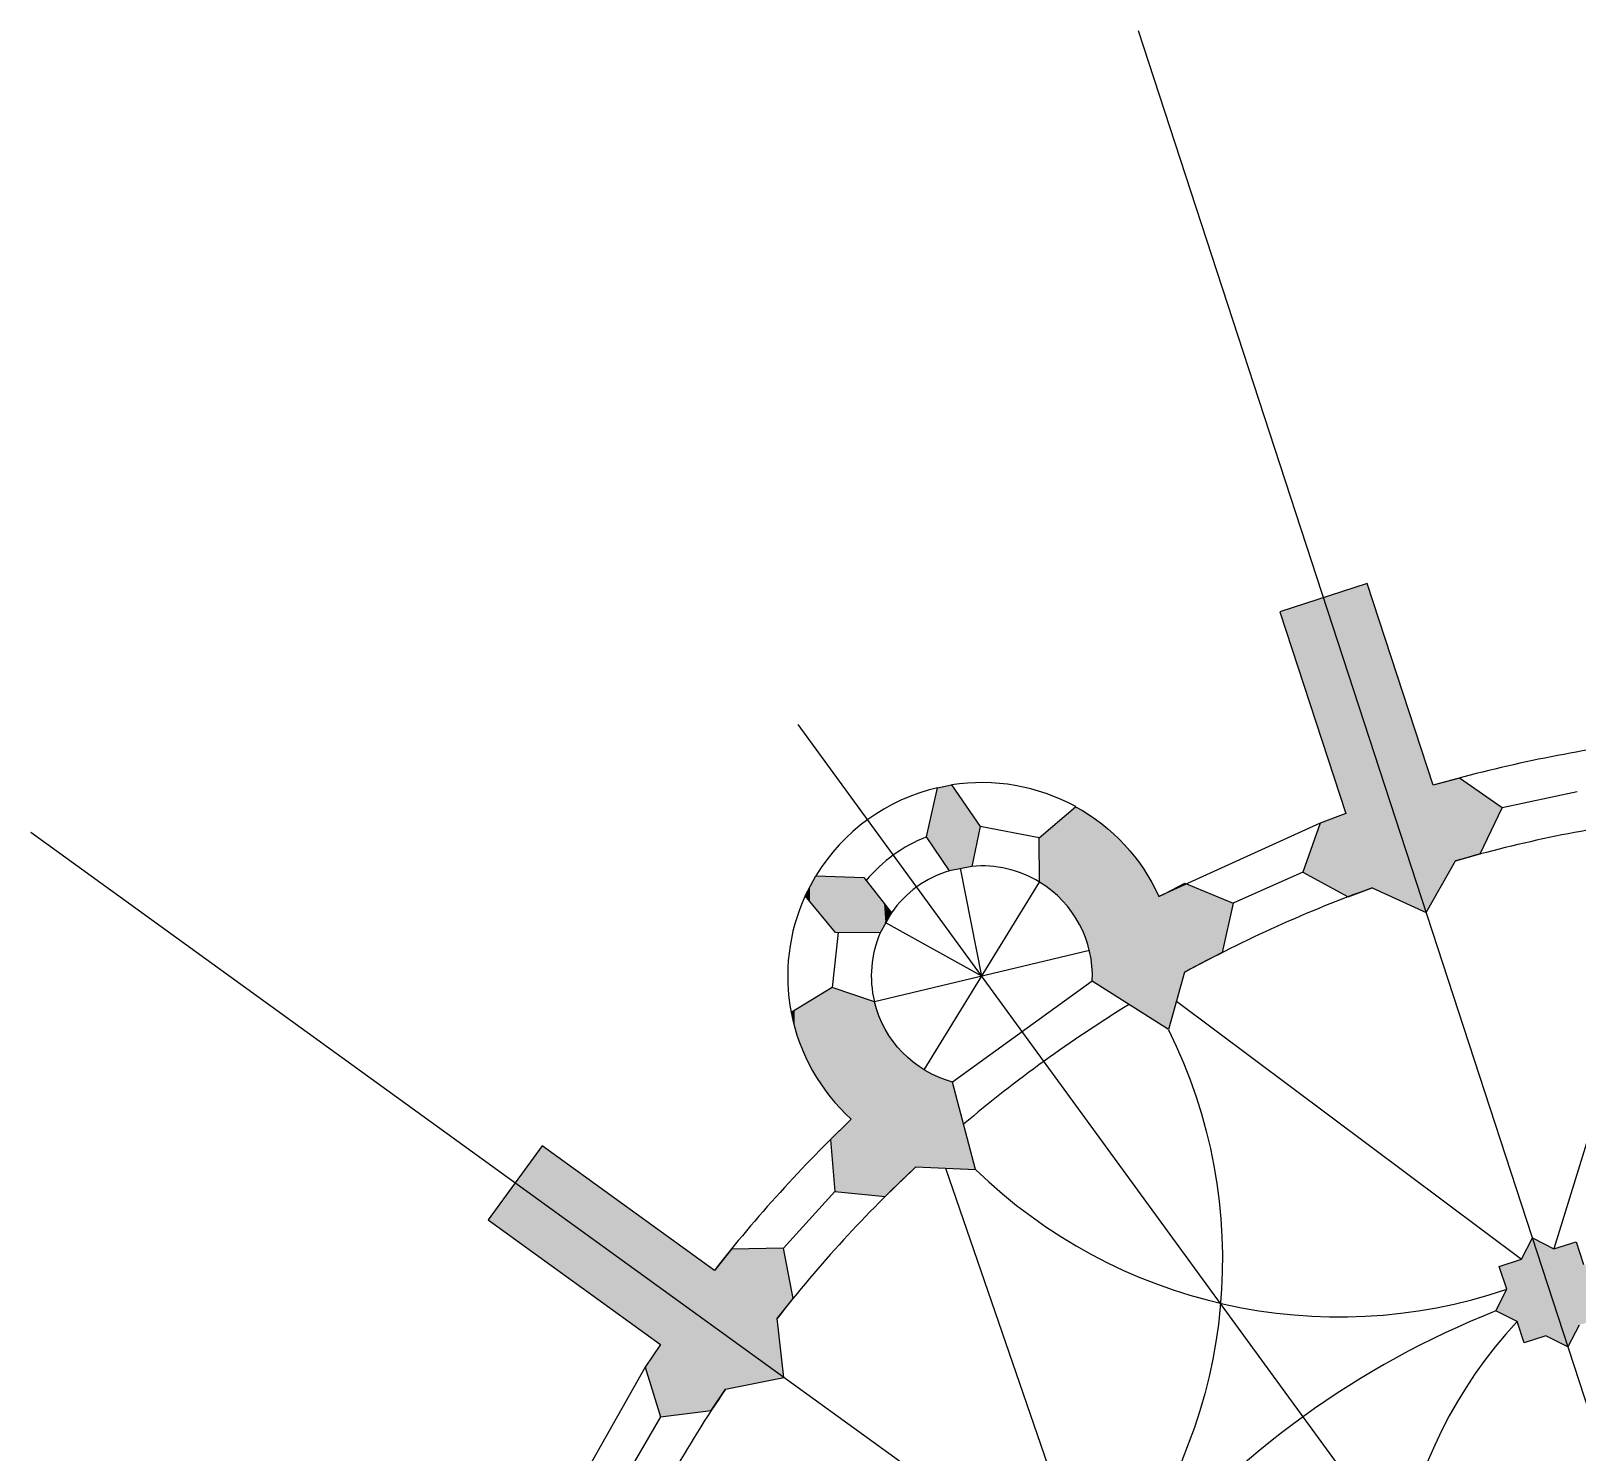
# Model space of a CAD drawing. Extents: x 146 to 208, y -275 to -29.
# Drawn here: x 145.91 to 169.72, y -248.89 to -227 of the extents above; entities that cross this region are included whole.
import ezdxf

# ---------------------------------------------------------------- set-up
doc = ezdxf.new("R2010")
doc.units = 0
for name, color, linetype in [('BASE_PLAN', 7, 'CONTINUOUS'), ('LINE_OF_SYMMETRY', 7, 'CONTINUOUS'), ('POCHE', 7, 'CONTINUOUS'), ('VAULT_LINES', 7, 'CONTINUOUS')]:
    doc.layers.add(name, color=color, linetype=linetype)

# ---------------------------------------------------------------- blocks, each defined once
blk = doc.blocks.new('*U35')
at = {"layer": 'POCHE', "linetype": 'CONTINUOUS'}
for points in [[(153.784, -245.917), (153.368, -244.745), (153.784, -244.174)], [(153.784, -245.917), (153.784, -244.174), (155.605, -247.235)], [(155.605, -247.235), (153.784, -244.174), (155.605, -245.492)], [(153.368, -245.616), (152.952, -245.315), (153.368, -244.745)], [(153.368, -245.616), (153.368, -244.745), (153.784, -245.917)], [(155.605, -248.349), (155.605, -245.492), (155.606, -248.352)], [(155.606, -248.352), (155.605, -245.492), (155.606, -245.493)], [(155.606, -248.352), (155.606, -245.493), (156.39, -248.251)], [(156.39, -248.251), (155.606, -245.493), (156.39, -246.061)], [(156.609, -247.923), (156.437, -246.095), (156.609, -245.879)], [(156.699, -247.905), (156.609, -245.879), (156.699, -245.765)], [(156.609, -247.923), (156.609, -245.879), (156.699, -247.905)], [(157.403, -247.763), (156.699, -245.765), (157.403, -245.752)], [(156.699, -247.905), (156.699, -245.765), (157.403, -247.763)], [(157.503, -246.708), (157.403, -245.752), (157.503, -245.75)], [(157.403, -246.833), (157.403, -245.752), (157.503, -246.708)], [(157.503, -246.708), (157.503, -245.75), (157.649, -246.525)], [(156.39, -248.251), (156.39, -246.061), (156.437, -248.181)], [(156.437, -248.181), (156.39, -246.061), (156.437, -246.095)], [(156.437, -248.181), (156.437, -246.095), (156.609, -247.923)], [(157.403, -247.763), (157.403, -246.833), (157.509, -247.742)], [(155.605, -248.349), (155.372, -247.585), (155.605, -247.235)]]:
    blk.add_solid(points, dxfattribs=at)
blk = doc.blocks.new('*U43')
at = {"layer": 'POCHE', "linetype": 'CONTINUOUS'}
for points in [[(157.949, -243.018), (157.92, -241.938), (157.949, -241.921)], [(157.979, -243.07), (157.949, -241.921), (157.979, -241.902)], [(157.949, -243.018), (157.949, -241.921), (157.979, -243.07)], [(158.01, -243.122), (157.979, -241.902), (158.01, -241.883)], [(157.979, -243.07), (157.979, -241.902), (158.01, -243.122)], [(158.043, -243.173), (158.01, -241.883), (158.043, -241.863)], [(158.01, -243.122), (158.01, -241.883), (158.043, -243.173)], [(158.076, -243.224), (158.043, -241.863), (158.076, -241.843)], [(158.043, -243.173), (158.043, -241.863), (158.076, -243.224)], [(158.11, -243.273), (158.076, -241.843), (158.11, -241.822)], [(158.076, -243.224), (158.076, -241.843), (158.11, -243.273)], [(158.146, -243.322), (158.11, -241.822), (158.146, -241.801)], [(158.11, -243.273), (158.11, -241.822), (158.146, -243.322)], [(158.182, -243.371), (158.146, -241.801), (158.182, -241.779)], [(158.146, -243.322), (158.146, -241.801), (158.182, -243.371)], [(158.219, -243.418), (158.182, -241.779), (158.219, -241.756)], [(158.182, -243.371), (158.182, -241.779), (158.219, -243.418)], [(158.249, -243.454), (158.219, -241.756), (158.249, -241.738)], [(158.219, -243.418), (158.219, -241.756), (158.249, -243.454)], [(158.249, -243.454), (158.249, -241.738), (158.257, -243.464)], [(158.257, -243.464), (158.249, -241.738), (158.257, -241.741)], [(158.257, -243.464), (158.257, -241.741), (158.296, -243.51)], [(158.296, -243.51), (158.257, -241.741), (158.296, -241.754)], [(158.296, -243.51), (158.296, -241.754), (158.336, -243.555)], [(158.336, -243.555), (158.296, -241.754), (158.336, -241.767)], [(158.336, -243.555), (158.336, -241.767), (158.376, -243.599)], [(158.376, -243.599), (158.336, -241.767), (158.376, -241.78)], [(158.376, -243.599), (158.376, -241.78), (158.418, -243.642)], [(158.418, -243.642), (158.376, -241.78), (158.418, -241.794)], [(158.418, -243.642), (158.418, -241.794), (158.46, -243.684)], [(158.46, -243.684), (158.418, -241.794), (158.46, -241.808)], [(158.46, -243.684), (158.46, -241.808), (158.503, -243.725)], [(158.503, -243.725), (158.46, -241.808), (158.503, -241.822)], [(158.503, -243.725), (158.503, -241.822), (158.546, -243.765)], [(158.546, -243.765), (158.503, -241.822), (158.546, -241.836)], [(158.546, -244.904), (158.546, -241.836), (158.901, -244.939)], [(158.901, -244.939), (158.546, -241.836), (158.901, -241.954)], [(157.631, -242.179), (157.619, -242.121), (157.631, -242.114)], [(157.644, -242.237), (157.631, -242.114), (157.644, -242.106)], [(157.631, -242.179), (157.631, -242.114), (157.644, -242.237)], [(157.658, -242.294), (157.644, -242.106), (157.658, -242.098)], [(157.644, -242.237), (157.644, -242.106), (157.658, -242.294)], [(157.674, -242.352), (157.658, -242.098), (157.674, -242.088)], [(157.658, -242.294), (157.658, -242.098), (157.674, -242.352)], [(157.69, -242.409), (157.674, -242.088), (157.69, -242.078)], [(157.674, -242.352), (157.674, -242.088), (157.69, -242.409)], [(157.708, -242.466), (157.69, -242.078), (157.708, -242.067)], [(157.69, -242.409), (157.69, -242.078), (157.708, -242.466)], [(157.727, -242.523), (157.708, -242.067), (157.727, -242.056)], [(157.708, -242.466), (157.708, -242.067), (157.727, -242.523)], [(157.747, -242.58), (157.727, -242.056), (157.747, -242.044)], [(157.727, -242.523), (157.727, -242.056), (157.747, -242.58)], [(157.768, -242.636), (157.747, -242.044), (157.768, -242.031)], [(157.747, -242.58), (157.747, -242.044), (157.768, -242.636)], [(157.79, -242.692), (157.768, -242.031), (157.79, -242.017)], [(157.768, -242.636), (157.768, -242.031), (157.79, -242.692)], [(157.814, -242.748), (157.79, -242.017), (157.814, -242.003)], [(157.79, -242.692), (157.79, -242.017), (157.814, -242.748)], [(157.839, -242.803), (157.814, -242.003), (157.839, -241.988)], [(157.814, -242.748), (157.814, -242.003), (157.839, -242.803)], [(157.865, -242.857), (157.839, -241.988), (157.865, -241.972)], [(157.839, -242.803), (157.839, -241.988), (157.865, -242.857)], [(157.892, -242.911), (157.865, -241.972), (157.892, -241.956)], [(157.865, -242.857), (157.865, -241.972), (157.892, -242.911)], [(157.92, -242.965), (157.892, -241.956), (157.92, -241.938)], [(157.892, -242.911), (157.892, -241.956), (157.92, -242.965)], [(157.92, -242.965), (157.92, -241.938), (157.949, -243.018)], [(158.901, -244.939), (158.901, -241.954), (158.915, -244.94)], [(158.915, -244.94), (158.901, -241.954), (158.915, -242.007)], [(158.915, -244.94), (158.915, -242.007), (158.93, -244.942)], [(158.93, -244.942), (158.915, -242.007), (158.93, -242.059)], [(158.93, -244.942), (158.93, -242.059), (158.947, -244.944)], [(158.947, -244.944), (158.93, -242.059), (158.947, -242.111)], [(158.947, -244.944), (158.947, -242.111), (158.966, -244.945)], [(158.966, -244.945), (158.947, -242.111), (158.966, -242.163)], [(158.966, -244.945), (158.966, -242.163), (158.987, -244.947)], [(158.987, -244.947), (158.966, -242.163), (158.987, -242.215)], [(158.987, -244.947), (158.987, -242.215), (159.01, -244.95)], [(159.01, -244.95), (158.987, -242.215), (159.01, -242.266)], [(159.01, -244.95), (159.01, -242.266), (159.034, -244.952)], [(159.034, -244.952), (159.01, -242.266), (159.034, -242.317)], [(159.034, -244.952), (159.034, -242.317), (159.061, -244.955)], [(159.061, -244.955), (159.034, -242.317), (159.061, -242.367)], [(159.061, -244.955), (159.061, -242.367), (159.067, -244.955)], [(159.067, -244.955), (159.061, -242.367), (159.067, -242.378)], [(159.067, -244.955), (159.067, -242.378), (159.089, -244.934)], [(159.089, -244.934), (159.067, -242.378), (159.089, -242.417)], [(159.089, -244.934), (159.089, -242.417), (159.119, -244.905)], [(159.119, -244.905), (159.089, -242.417), (159.119, -242.466)], [(159.119, -244.905), (159.119, -242.466), (159.15, -244.875)], [(159.15, -244.875), (159.119, -242.466), (159.15, -242.514)], [(159.15, -244.875), (159.15, -242.514), (159.184, -244.842)], [(159.184, -244.842), (159.15, -242.514), (159.184, -242.561)], [(159.184, -244.842), (159.184, -242.561), (159.219, -244.809)], [(159.219, -244.809), (159.184, -242.561), (159.219, -242.607)], [(159.219, -244.809), (159.219, -242.607), (159.255, -244.773)], [(159.255, -244.773), (159.219, -242.607), (159.255, -242.652)], [(159.255, -244.773), (159.255, -242.652), (159.293, -244.736)], [(159.293, -244.736), (159.255, -242.652), (159.293, -242.695)], [(159.293, -244.736), (159.293, -242.695), (159.333, -244.698)], [(159.333, -244.698), (159.293, -242.695), (159.333, -242.738)], [(159.333, -244.698), (159.333, -242.738), (159.374, -244.658)], [(159.374, -244.658), (159.333, -242.738), (159.374, -242.778)], [(159.374, -244.658), (159.374, -242.778), (159.417, -244.617)], [(159.417, -244.617), (159.374, -242.778), (159.417, -242.818)], [(159.417, -244.617), (159.417, -242.818), (159.46, -244.575)], [(159.46, -244.575), (159.417, -242.818), (159.46, -242.856)], [(159.46, -244.575), (159.46, -242.856), (159.505, -244.532)], [(159.505, -244.532), (159.46, -242.856), (159.505, -242.892)], [(159.505, -244.532), (159.505, -242.892), (159.538, -244.5)], [(159.538, -244.5), (159.505, -242.892), (159.538, -242.917)], [(159.538, -244.5), (159.538, -242.917), (159.551, -244.501)], [(159.551, -244.501), (159.538, -242.917), (159.551, -242.927)], [(159.551, -244.501), (159.551, -242.927), (159.598, -244.503)], [(159.598, -244.503), (159.551, -242.927), (159.598, -242.96)], [(159.598, -244.503), (159.598, -242.96), (159.646, -244.505)], [(159.646, -244.505), (159.598, -242.96), (159.646, -242.992)], [(159.646, -244.505), (159.646, -242.992), (159.695, -244.507)], [(159.695, -244.507), (159.646, -242.992), (159.695, -243.021)], [(159.695, -244.507), (159.695, -243.021), (159.745, -244.508)], [(159.745, -244.508), (159.695, -243.021), (159.745, -243.049)], [(159.745, -244.508), (159.745, -243.049), (159.795, -244.51)], [(159.795, -244.51), (159.745, -243.049), (159.795, -243.075)], [(159.795, -244.51), (159.795, -243.075), (159.846, -244.513)], [(159.846, -244.513), (159.795, -243.075), (159.846, -243.099)], [(159.846, -244.513), (159.846, -243.099), (159.897, -244.515)], [(159.897, -244.515), (159.846, -243.099), (159.897, -243.122)], [(159.897, -244.515), (159.897, -243.122), (159.949, -244.517)], [(159.949, -244.517), (159.897, -243.122), (159.949, -243.143)], [(159.949, -244.517), (159.949, -243.143), (160, -244.519)], [(160, -244.519), (159.949, -243.143), (160, -243.161)], [(160, -244.519), (160, -243.161), (160.052, -244.521)], [(160.052, -244.521), (160, -243.161), (160.052, -243.178)], [(160.052, -244.521), (160.052, -243.178), (160.105, -244.523)], [(160.105, -244.523), (160.052, -243.178), (160.105, -243.194)], [(160.105, -244.523), (160.105, -243.194), (160.458, -244.537)], [(158.546, -244.904), (158.291, -244.013), (158.546, -243.765)], [(158.291, -244.879), (158.225, -244.078), (158.291, -244.013)], [(158.291, -244.879), (158.291, -244.013), (158.546, -244.904)]]:
    blk.add_solid(points, dxfattribs=at)
blk = doc.blocks.new('*U44')
at = {"layer": 'POCHE', "linetype": 'CONTINUOUS'}
for points in [[(157.999, -240.52), (157.955, -240.089), (157.999, -240.014)], [(157.999, -240.52), (157.999, -240.014), (158.305, -240.887)], [(158.305, -240.887), (157.999, -240.014), (158.305, -240.026)], [(158.305, -240.887), (158.305, -240.026), (158.739, -240.89)], [(158.739, -240.89), (158.305, -240.026), (158.739, -240.042)], [(157.873, -240.368), (157.835, -240.323), (157.873, -240.244)], [(157.912, -240.416), (157.873, -240.244), (157.912, -240.166)], [(157.873, -240.368), (157.873, -240.244), (157.912, -240.416)], [(157.955, -240.467), (157.912, -240.166), (157.955, -240.089)], [(157.912, -240.416), (157.912, -240.166), (157.955, -240.467)], [(157.955, -240.467), (157.955, -240.089), (157.999, -240.52)], [(158.739, -240.89), (158.739, -240.042), (158.992, -240.892)], [(158.992, -240.892), (158.739, -240.042), (158.992, -240.365)], [(158.992, -240.892), (158.992, -240.365), (159.01, -240.852)], [(159.01, -240.852), (158.992, -240.365), (159.01, -240.388)], [(159.01, -240.852), (159.01, -240.388), (159.029, -240.812)], [(159.029, -240.812), (159.01, -240.388), (159.029, -240.412)], [(159.029, -240.812), (159.029, -240.412), (159.049, -240.773)], [(159.049, -240.773), (159.029, -240.412), (159.049, -240.438)], [(159.049, -240.773), (159.049, -240.438), (159.07, -240.734)], [(159.07, -240.734), (159.049, -240.438), (159.07, -240.465)], [(159.07, -240.734), (159.07, -240.465), (159.092, -240.696)], [(159.092, -240.696), (159.07, -240.465), (159.092, -240.493)], [(159.092, -240.696), (159.092, -240.493), (159.115, -240.658)], [(159.115, -240.658), (159.092, -240.493), (159.115, -240.522)], [(159.115, -240.658), (159.115, -240.522), (159.139, -240.621)], [(159.139, -240.621), (159.115, -240.522), (159.139, -240.553)], [(159.139, -240.621), (159.139, -240.553), (159.163, -240.585)]]:
    blk.add_solid(points, dxfattribs=at)
blk = doc.blocks.new('*U45')
at = {"layer": 'POCHE', "linetype": 'CONTINUOUS'}
for points in [[(159.872, -239.665), (159.703, -239.416), (159.872, -238.658)], [(159.926, -239.744), (159.872, -238.658), (159.926, -238.646)], [(159.872, -239.665), (159.872, -238.658), (159.926, -239.744)], [(159.979, -239.823), (159.926, -238.646), (159.979, -238.635)], [(159.926, -239.744), (159.926, -238.646), (159.979, -239.823)], [(160.033, -239.901), (159.979, -238.635), (160.033, -238.625)], [(159.979, -239.823), (159.979, -238.635), (160.033, -239.901)], [(160.057, -239.938), (160.033, -238.625), (160.057, -238.621)], [(160.033, -239.901), (160.033, -238.625), (160.057, -239.938)], [(160.087, -239.929), (160.057, -238.621), (160.087, -238.616)], [(160.057, -239.938), (160.057, -238.621), (160.087, -239.929)], [(160.087, -239.929), (160.087, -238.616), (160.1, -239.925)], [(160.1, -239.925), (160.087, -238.616), (160.1, -238.635)], [(160.1, -239.925), (160.1, -238.635), (160.142, -239.914)], [(160.142, -239.914), (160.1, -238.635), (160.142, -238.696)], [(160.142, -239.914), (160.142, -238.696), (160.185, -239.904)], [(160.185, -239.904), (160.142, -238.696), (160.185, -238.757)], [(160.185, -239.904), (160.185, -238.757), (160.228, -239.895)], [(160.228, -239.895), (160.185, -238.757), (160.228, -238.819)], [(160.228, -239.895), (160.228, -238.819), (160.271, -239.887)], [(160.271, -239.887), (160.228, -238.819), (160.271, -238.88)], [(160.271, -239.887), (160.271, -238.88), (160.315, -239.88)], [(160.315, -239.88), (160.271, -238.88), (160.315, -238.943)], [(160.315, -239.88), (160.315, -238.943), (160.358, -239.875)], [(160.358, -239.875), (160.315, -238.943), (160.358, -239.005)], [(160.358, -239.875), (160.358, -239.005), (160.402, -239.87)], [(160.402, -239.87), (160.358, -239.005), (160.402, -239.068)], [(160.402, -239.87), (160.402, -239.068), (160.532, -239.253)]]:
    blk.add_solid(points, dxfattribs=at)
blk = doc.blocks.new('*U46')
at = {"layer": 'POCHE', "linetype": 'CONTINUOUS'}
for points in [[(161.867, -240.477), (161.83, -239.096), (161.867, -239.064)], [(161.903, -240.521), (161.867, -239.064), (161.903, -239.033)], [(161.867, -240.477), (161.867, -239.064), (161.903, -240.521)], [(161.938, -240.568), (161.903, -239.033), (161.938, -239.004)], [(161.903, -240.521), (161.903, -239.033), (161.938, -240.568)], [(161.971, -240.615), (161.938, -239.004), (161.971, -238.976)], [(161.938, -240.568), (161.938, -239.004), (161.971, -240.615)], [(162.001, -240.662), (161.971, -238.976), (162.001, -238.95)], [(161.971, -240.615), (161.971, -238.976), (162.001, -240.662)], [(162.001, -240.662), (162.001, -238.95), (162.002, -240.663)], [(162.002, -240.663), (162.001, -238.95), (162.002, -238.95)], [(162.002, -240.663), (162.002, -238.95), (162.032, -240.713)], [(162.032, -240.713), (162.002, -238.95), (162.032, -238.967)], [(162.032, -240.713), (162.032, -238.967), (162.053, -240.751)], [(162.053, -240.751), (162.032, -238.967), (162.053, -238.979)], [(162.053, -240.751), (162.053, -238.979), (162.06, -240.764)], [(162.06, -240.764), (162.053, -238.979), (162.06, -238.983)], [(162.06, -240.764), (162.06, -238.983), (162.086, -240.815)], [(162.086, -240.815), (162.06, -238.983), (162.086, -238.999)], [(162.086, -240.815), (162.086, -238.999), (162.104, -240.853)], [(162.104, -240.853), (162.086, -238.999), (162.104, -239.009)], [(162.104, -240.853), (162.104, -239.009), (162.111, -240.868)], [(162.111, -240.868), (162.104, -239.009), (162.111, -239.013)], [(162.111, -240.868), (162.111, -239.013), (162.134, -240.921)], [(162.134, -240.921), (162.111, -239.013), (162.134, -239.027)], [(162.134, -240.921), (162.134, -239.027), (162.155, -240.975)], [(162.155, -240.975), (162.134, -239.027), (162.155, -239.04)], [(162.155, -240.975), (162.155, -239.04), (162.155, -240.975)], [(162.155, -240.975), (162.155, -239.04), (162.155, -239.04)], [(162.155, -240.975), (162.155, -239.04), (162.174, -241.029)], [(162.174, -241.029), (162.155, -239.04), (162.174, -239.052)], [(162.174, -241.029), (162.174, -239.052), (162.191, -241.084)], [(162.191, -241.084), (162.174, -239.052), (162.191, -239.063)], [(162.191, -241.084), (162.191, -239.063), (162.205, -241.135)], [(162.205, -241.135), (162.191, -239.063), (162.205, -239.072)], [(162.205, -241.135), (162.205, -239.072), (162.206, -241.139)], [(162.206, -241.139), (162.205, -239.072), (162.206, -239.073)], [(162.206, -241.139), (162.206, -239.073), (162.219, -241.195)], [(162.219, -241.195), (162.206, -239.073), (162.219, -239.082)], [(161.581, -240.205), (161.537, -239.346), (161.581, -239.308)], [(161.625, -240.239), (161.581, -239.308), (161.625, -239.27)], [(161.581, -240.205), (161.581, -239.308), (161.625, -240.239)], [(161.668, -240.275), (161.625, -239.27), (161.668, -239.234)], [(161.625, -240.239), (161.625, -239.27), (161.668, -240.275)], [(161.71, -240.312), (161.668, -239.234), (161.71, -239.198)], [(161.668, -240.275), (161.668, -239.234), (161.71, -240.312)], [(161.751, -240.351), (161.71, -239.198), (161.751, -239.163)], [(161.71, -240.312), (161.71, -239.198), (161.751, -240.351)], [(161.791, -240.391), (161.751, -239.163), (161.791, -239.129)], [(161.751, -240.351), (161.751, -239.163), (161.791, -240.391)], [(161.83, -240.433), (161.791, -239.129), (161.83, -239.096)], [(161.791, -240.391), (161.791, -239.129), (161.83, -240.433)], [(161.83, -240.433), (161.83, -239.096), (161.867, -240.477)], [(162.219, -241.195), (162.219, -239.082), (162.23, -241.25)], [(162.23, -241.25), (162.219, -239.082), (162.23, -239.089)], [(162.23, -241.25), (162.23, -239.089), (162.24, -241.306)], [(162.24, -241.306), (162.23, -239.089), (162.24, -239.096)], [(162.24, -241.306), (162.24, -239.096), (162.247, -241.361)], [(162.247, -241.361), (162.24, -239.096), (162.247, -239.101)], [(162.247, -241.361), (162.247, -239.101), (162.253, -241.417)], [(162.253, -241.417), (162.247, -239.101), (162.253, -239.105)], [(162.253, -241.417), (162.253, -239.105), (162.254, -241.441)], [(162.254, -241.441), (162.253, -239.105), (162.254, -239.106)], [(162.254, -241.441), (162.254, -239.106), (162.257, -241.472)], [(162.257, -241.472), (162.254, -239.106), (162.257, -239.107)], [(162.257, -241.472), (162.257, -239.107), (162.258, -241.527)], [(162.258, -241.527), (162.257, -239.107), (162.258, -239.109)], [(162.258, -241.527), (162.258, -239.109), (162.259, -241.582)], [(162.259, -241.582), (162.258, -239.109), (162.259, -239.109)], [(162.259, -241.637), (162.259, -239.109), (162.303, -241.665)], [(162.303, -241.665), (162.259, -239.109), (162.303, -239.14)], [(162.303, -241.665), (162.303, -239.14), (162.352, -241.696)], [(162.352, -241.696), (162.303, -239.14), (162.352, -239.176)], [(162.352, -241.696), (162.352, -239.176), (162.4, -241.727)], [(162.4, -241.727), (162.352, -239.176), (162.4, -239.212)], [(162.4, -241.727), (162.4, -239.212), (162.447, -241.757)], [(162.447, -241.757), (162.4, -239.212), (162.447, -239.25)], [(162.447, -241.757), (162.447, -239.25), (162.493, -241.787)], [(162.493, -241.787), (162.447, -239.25), (162.493, -239.288)], [(162.493, -241.787), (162.493, -239.288), (162.539, -241.816)], [(162.539, -241.816), (162.493, -239.288), (162.539, -239.328)], [(161.446, -240.113), (161.441, -239.428), (161.446, -239.424)], [(161.491, -240.142), (161.446, -239.424), (161.491, -239.385)], [(161.446, -240.113), (161.446, -239.424), (161.491, -240.142)], [(161.537, -240.172), (161.491, -239.385), (161.537, -239.346)], [(161.491, -240.142), (161.491, -239.385), (161.537, -240.172)], [(161.537, -240.172), (161.537, -239.346), (161.581, -240.205)], [(162.539, -241.816), (162.539, -239.328), (162.584, -241.845)], [(162.584, -241.845), (162.539, -239.328), (162.584, -239.368)], [(162.584, -241.845), (162.584, -239.368), (162.628, -241.873)], [(162.628, -241.873), (162.584, -239.368), (162.628, -239.409)], [(162.628, -241.873), (162.628, -239.409), (162.671, -241.9)], [(162.671, -241.9), (162.628, -239.409), (162.671, -239.452)], [(162.671, -241.9), (162.671, -239.452), (162.714, -241.928)], [(162.714, -241.928), (162.671, -239.452), (162.714, -239.495)], [(162.714, -241.928), (162.714, -239.495), (162.756, -241.954)], [(162.756, -241.954), (162.714, -239.495), (162.756, -239.539)], [(162.756, -241.954), (162.756, -239.539), (162.796, -241.98)], [(162.796, -241.98), (162.756, -239.539), (162.796, -239.584)], [(162.796, -241.98), (162.796, -239.584), (162.836, -242.006)], [(162.836, -242.006), (162.796, -239.584), (162.836, -239.629)], [(162.836, -242.006), (162.836, -239.629), (162.875, -242.03)], [(162.875, -242.03), (162.836, -239.629), (162.875, -239.676)], [(162.875, -242.03), (162.875, -239.676), (162.913, -242.055)], [(162.913, -242.055), (162.875, -239.676), (162.913, -239.723)], [(162.913, -242.055), (162.913, -239.723), (162.949, -242.078)], [(162.949, -242.078), (162.913, -239.723), (162.949, -239.771)], [(162.949, -242.078), (162.949, -239.771), (162.985, -242.101)], [(162.985, -242.101), (162.949, -239.771), (162.985, -239.82)], [(162.985, -242.101), (162.985, -239.82), (163.02, -242.123)], [(163.02, -242.123), (162.985, -239.82), (163.02, -239.869)], [(163.02, -242.123), (163.02, -239.869), (163.054, -242.145)], [(163.054, -242.145), (163.02, -239.869), (163.054, -239.919)], [(163.054, -242.145), (163.054, -239.919), (163.086, -242.166)], [(163.086, -242.166), (163.054, -239.919), (163.086, -239.969)], [(163.086, -242.166), (163.086, -239.969), (163.118, -242.186)], [(163.118, -242.186), (163.086, -239.969), (163.118, -240.02)], [(163.118, -242.186), (163.118, -240.02), (163.148, -242.205)], [(163.148, -242.205), (163.118, -240.02), (163.148, -240.072)], [(163.148, -242.205), (163.148, -240.072), (163.178, -242.224)], [(163.178, -242.224), (163.148, -240.072), (163.178, -240.124)], [(163.178, -242.224), (163.178, -240.124), (163.206, -242.242)], [(163.206, -242.242), (163.178, -240.124), (163.206, -240.176)], [(163.206, -242.242), (163.206, -240.176), (163.233, -242.259)], [(163.233, -242.259), (163.206, -240.176), (163.233, -240.229)], [(163.233, -242.259), (163.233, -240.229), (163.259, -242.276)], [(163.259, -242.276), (163.233, -240.229), (163.259, -240.282)], [(163.43, -242.385), (163.284, -240.336), (163.43, -240.259)], [(163.68, -241.502), (163.43, -240.259), (163.68, -240.129)], [(163.43, -242.385), (163.43, -240.259), (163.68, -241.502)], [(163.682, -241.501), (163.68, -240.129), (163.682, -240.128)], [(163.68, -241.502), (163.68, -240.129), (163.682, -241.501)], [(163.682, -241.501), (163.682, -240.128), (164.26, -241.197)], [(164.26, -241.197), (163.682, -240.128), (164.26, -240.369)], [(163.259, -242.276), (163.259, -240.282), (163.284, -242.292)], [(163.284, -242.292), (163.259, -240.282), (163.284, -240.336)], [(163.284, -242.292), (163.284, -240.336), (163.43, -242.385)], [(164.26, -241.197), (164.26, -240.369), (164.426, -240.438)], [(162.259, -241.637), (162.257, -241.636), (162.259, -241.582)]]:
    blk.add_solid(points, dxfattribs=at)
blk = doc.blocks.new('*U47')
at = {"layer": 'POCHE', "linetype": 'CONTINUOUS'}
for points in [[(169.035, -247.168), (168.909, -245.845), (169.035, -245.592)], [(169.035, -247.168), (169.035, -245.592), (169.244, -247.101)], [(169.244, -247.101), (169.035, -245.592), (169.244, -245.7)], [(169.244, -247.101), (169.244, -245.7), (169.365, -247.161)], [(169.365, -247.161), (169.244, -245.7), (169.365, -245.763)], [(169.582, -247.269), (169.365, -245.763), (169.582, -245.693)], [(169.708, -247.028), (169.582, -245.693), (169.708, -245.652)], [(169.582, -247.269), (169.582, -245.693), (169.708, -247.028)], [(169.708, -247.028), (169.708, -245.652), (169.757, -246.935)], [(169.757, -246.935), (169.708, -245.652), (169.757, -245.801)], [(168.802, -246.882), (168.64, -245.998), (168.802, -245.945)], [(168.87, -247.089), (168.802, -245.945), (168.87, -245.923)], [(168.802, -246.882), (168.802, -245.945), (168.87, -247.089)], [(168.909, -247.209), (168.87, -245.923), (168.909, -245.845)], [(168.87, -247.089), (168.87, -245.923), (168.909, -247.209)], [(168.909, -247.209), (168.909, -245.845), (169.035, -247.168)], [(169.365, -247.161), (169.365, -245.763), (169.582, -247.269)], [(169.757, -246.935), (169.757, -245.801), (169.822, -246.914)], [(169.822, -246.914), (169.757, -245.801), (169.822, -246.001)], [(168.64, -246.384), (168.526, -246.035), (168.64, -245.998)], [(168.64, -246.802), (168.64, -245.998), (168.802, -246.882)], [(169.822, -246.914), (169.822, -246.001), (169.985, -246.861)], [(169.985, -246.861), (169.822, -246.001), (169.985, -246.085)], [(169.985, -246.499), (169.985, -246.085), (170.155, -246.174)], [(168.64, -246.802), (168.472, -246.719), (168.64, -246.384)], [(169.985, -246.861), (169.985, -246.499), (170.092, -246.827)]]:
    blk.add_solid(points, dxfattribs=at)
blk = doc.blocks.new('*U48')
at = {"layer": 'POCHE', "linetype": 'CONTINUOUS'}
for points in [[(165.819, -238.013), (165.146, -235.95), (165.819, -235.732)], [(166.16, -239.057), (165.819, -235.732), (166.16, -235.622)], [(165.819, -238.013), (165.819, -235.732), (166.16, -239.057)], [(166.196, -240.339), (166.16, -235.622), (166.196, -235.61)], [(166.16, -240.319), (166.16, -235.622), (166.196, -240.339)], [(166.492, -240.229), (166.196, -235.61), (166.492, -235.514)], [(166.196, -240.339), (166.196, -235.61), (166.492, -240.229)], [(166.492, -240.229), (166.492, -235.514), (166.566, -240.201)], [(166.566, -240.201), (166.492, -235.514), (166.566, -235.74)], [(166.566, -240.201), (166.566, -235.74), (167.401, -240.582)], [(167.401, -240.582), (166.566, -235.74), (167.401, -238.3)], [(167.401, -240.582), (167.401, -238.3), (167.506, -240.397)], [(167.506, -240.397), (167.401, -238.3), (167.506, -238.621)], [(167.852, -239.785), (167.506, -238.621), (167.852, -238.525)], [(167.912, -239.768), (167.852, -238.525), (167.912, -238.509)], [(167.852, -239.785), (167.852, -238.525), (167.912, -239.768)], [(167.912, -239.768), (167.912, -238.509), (168.233, -239.679)], [(168.233, -239.679), (167.912, -238.509), (168.233, -238.732)], [(167.506, -240.397), (167.506, -238.621), (167.852, -239.785)], [(168.233, -239.679), (168.233, -238.732), (168.572, -238.967)], [(166.16, -240.319), (165.765, -239.204), (166.16, -239.057)], [(165.765, -240.104), (165.502, -239.961), (165.765, -239.204)], [(165.765, -240.104), (165.765, -239.204), (166.16, -240.319)]]:
    blk.add_solid(points, dxfattribs=at)

msp = doc.modelspace()

# ---------------------------------------------------------------- linework, layer by layer
at = {"layer": 'BASE_PLAN'}
for p, q in [((173.515, -259.327), (162.971, -227)), ((166.492, -235.514), (165.146, -235.95)), ((167.506, -238.621), (166.492, -235.514)), ((165.146, -235.95), (166.16, -239.057)), ((167.912, -238.509), (167.506, -238.621)), ((168.572, -238.967), (167.912, -238.509)), ((159.703, -239.416), (159.872, -238.658)), ((159.872, -238.658), (160.087, -238.616)), ((160.087, -238.616), (160.532, -239.253)), ((169.723, -238.724), (168.572, -238.967)), ((161.441, -239.428), (162.001, -238.95)), ((166.16, -239.057), (165.765, -239.204)), ((168.233, -239.679), (168.572, -238.967)), ((160.532, -239.253), (160.402, -239.87)), ((161.441, -239.428), (160.532, -239.253)), ((165.765, -239.204), (163.284, -240.336)), ((165.765, -239.204), (165.502, -239.961)), ((173.515, -259.327), (145.911, -239.348)), ((160.057, -239.938), (159.703, -239.416)), ((161.446, -240.113), (161.441, -239.428)), ((171.317, -239.432), (169.365, -245.763)), ((167.401, -240.582), (167.852, -239.785)), ((167.852, -239.785), (168.233, -239.679)), ((157.835, -240.323), (157.999, -240.014)), ((157.999, -240.014), (158.739, -240.042)), ((160.402, -239.87), (160.057, -239.938)), ((165.502, -239.961), (164.426, -240.438)), ((165.502, -239.961), (166.196, -240.339)), ((158.739, -240.042), (159.163, -240.585)), ((163.369, -240.291), (163.682, -240.128)), ((163.682, -240.128), (164.426, -240.438)), ((166.196, -240.339), (166.566, -240.201)), ((166.566, -240.201), (167.401, -240.582)), ((158.305, -240.887), (157.835, -240.323)), ((163.284, -240.336), (163.369, -240.291)), ((164.426, -240.438), (164.26, -241.197)), ((159.163, -240.585), (158.992, -240.892)), ((158.342, -240.887), (158.249, -241.738)), ((158.992, -240.892), (158.305, -240.887)), ((164.26, -241.197), (163.68, -241.502)), ((162.257, -241.636), (160.105, -243.194)), ((163.43, -242.385), (162.257, -241.636)), ((163.68, -241.502), (163.43, -242.385)), ((158.249, -241.738), (157.619, -242.121)), ((158.901, -241.954), (158.249, -241.738)), ((163.555, -241.944), (168.87, -245.923)), ((160.458, -244.537), (160.105, -243.194)), ((158.477, -243.831), (158.225, -244.078)), ((158.546, -243.765), (158.477, -243.831)), ((153.784, -244.174), (153.368, -244.745)), ((156.437, -246.095), (153.784, -244.174)), ((158.225, -244.078), (158.291, -244.879)), ((159.067, -244.955), (159.538, -244.5)), ((159.538, -244.5), (160.458, -244.537)), ((159.998, -244.519), (162.154, -250.784)), ((153.368, -244.745), (152.952, -245.315)), ((158.291, -244.879), (157.503, -245.75)), ((158.291, -244.879), (159.067, -244.955)), ((152.952, -245.315), (155.605, -247.235)), ((168.87, -245.923), (169.035, -245.592)), ((169.035, -245.592), (169.365, -245.763)), ((169.365, -245.763), (169.708, -245.652)), ((169.708, -245.652), (169.822, -246.001)), ((156.699, -245.765), (156.437, -246.095)), ((157.503, -245.75), (156.699, -245.765)), ((157.649, -246.525), (157.503, -245.75)), ((168.526, -246.035), (168.87, -245.923)), ((168.64, -246.384), (168.526, -246.035)), ((168.472, -246.719), (168.64, -246.384)), ((157.403, -246.833), (157.649, -246.525)), ((157.509, -247.742), (157.403, -246.833)), ((168.802, -246.882), (168.472, -246.719)), ((168.909, -247.209), (168.802, -246.882)), ((169.244, -247.101), (168.909, -247.209)), ((169.582, -247.269), (169.244, -247.101)), ((169.757, -246.935), (169.582, -247.269)), ((155.605, -247.235), (155.372, -247.585)), ((155.372, -247.585), (154.033, -249.953)), ((155.372, -247.585), (155.606, -248.352)), ((156.609, -247.923), (157.509, -247.742)), ((156.39, -248.251), (156.609, -247.923)), ((155.606, -248.352), (155.017, -249.368)), ((155.606, -248.352), (156.39, -248.251))]:
    msp.add_line(p, q, dxfattribs=at)
for centre, radius, start, end in [((173.514, -259.48), 21.707, 97.7491, 106.0674), ((160.557, -241.58), 3.001, 61.2242, 99.0138), ((160.553, -241.57), 2.99, 103.1486, 148.6408), ((173.514, -259.472), 20.485, 97.1749, 106.0443), ((160.553, -241.568), 2.314, 111.5649, 140.2289), ((160.554, -241.565), 1.702, 106.9765, 144.8174), ((160.557, -241.57), 1.707, 58.6288, 95.1979), ((160.565, -241.56), 1.694, 357.4331, 58.6714), ((173.504, -259.444), 20.455, 109.8272, 118.7052), ((160.535, -241.559), 2.969, 155.41, 190.9173), ((160.544, -241.559), 1.69, 156.7514, 193.5293), ((160.542, -241.556), 2.977, 190.9358, 227.8902), ((173.484, -259.409), 20.415, 121.4771, 130.3168), ((173.448, -259.376), 21.582, 133.669, 142.0194), ((173.453, -259.374), 20.368, 133.0928, 141.9961), ((166.058, -238.774), 8.036, 225.8217, 288.7413), ((173.495, -259.38), 13.622, 111.6374, 140.1565), ((173.917, -251.671), 7.007, 136.8876, 203.1328), ((173.414, -259.346), 20.32, 145.7955, 154.7129)]:
    msp.add_arc(centre, radius, start, end, dxfattribs=at)
at = {"layer": 'BASE_PLAN', "extrusion": (0, 0, -1)}
for centre, radius, start, end in [((-160.565, -241.566), 2.984, 118.7652, 155.6592), ((-160.553, -241.555), 1.699, 285.2929, 346.4149), ((-156.303, -245.927), 7.959, 153.5806, 216.9285)]:
    msp.add_arc(centre, radius, start, end, dxfattribs=at)
at = {"layer": 'LINE_OF_SYMMETRY'}
msp.add_line((173.515, -259.327), (157.73, -237.683), dxfattribs=at)
at = {"layer": 'VAULT_LINES'}
for p, q in [((160.557, -241.559), (160.228, -239.895)), ((159.668, -243.005), (161.446, -240.113)), ((160.557, -241.559), (159.07, -240.733)), ((162.212, -241.164), (158.901, -241.954))]:
    msp.add_line(p, q, dxfattribs=at)

# ---------------------------------------------------------------- block references
at = {"layer": 'POCHE'}
for name in ['*U48', '*U45', '*U46', '*U44', '*U43', '*U35', '*U47']:
    msp.add_blockref(name, (0, 0), dxfattribs=at)

doc.saveas('drawing.dxf')
